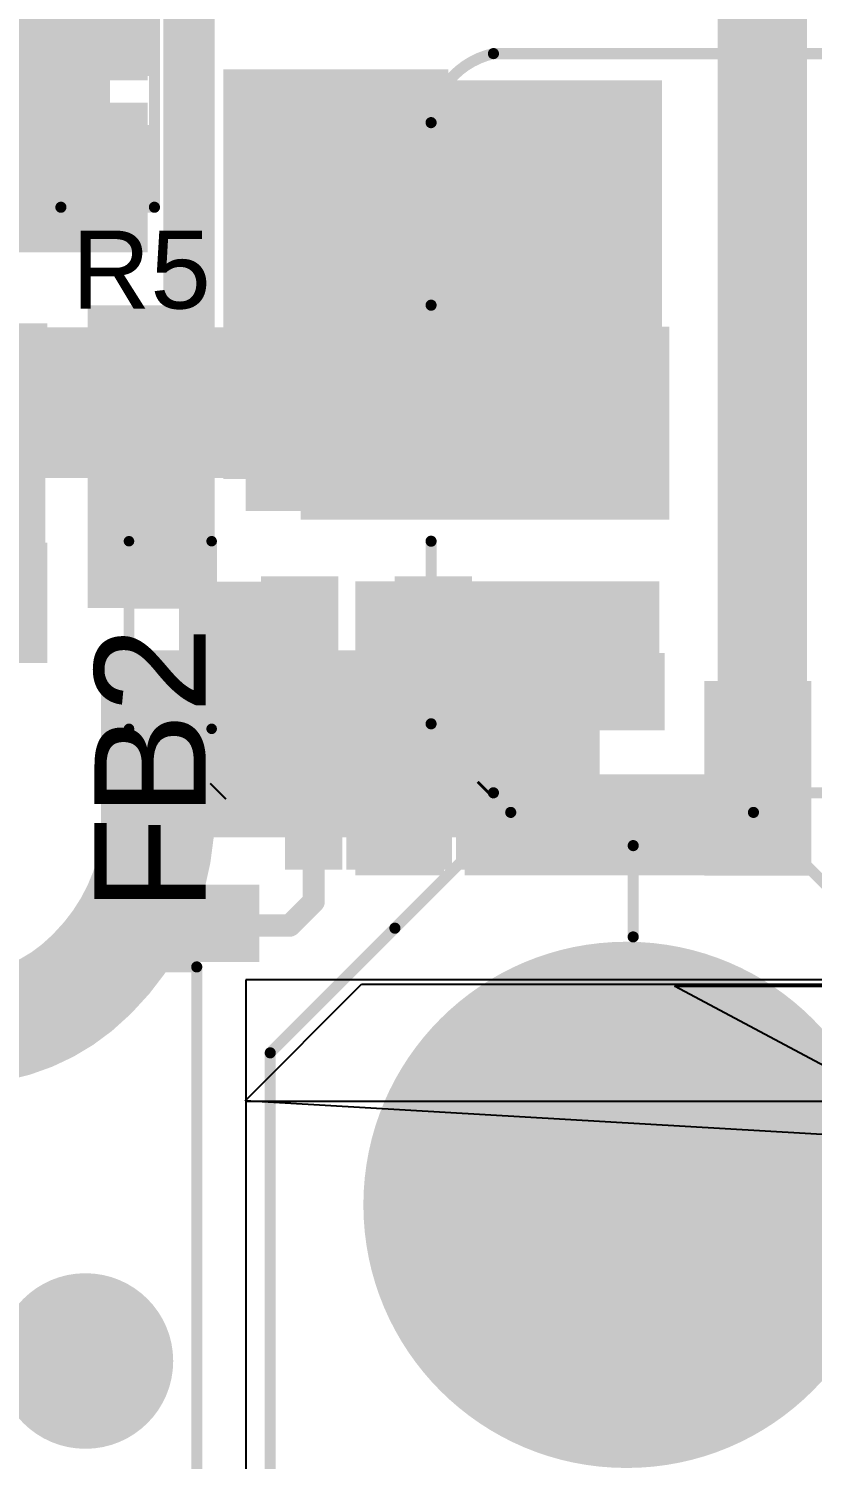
# Model space of a CAD drawing. Header units: millimetres. Extents: x -35.7 to 35.7, y -3.2 to 68.2.
# Drawn here: x -10.55 to -1.61, y 42.48 to 58.81 of the extents above; entities that cross this region are included whole.
import ezdxf

# ---------------------------------------------------------------- set-up
doc = ezdxf.new("R2010")
doc.units = ezdxf.units.MM
for name, color, linetype in [('BottomLayer', 5, 'Continuous'), ('BottomPaste', 16, 'Continuous'), ('BottomSolder', 6, 'Continuous'), ('Mechanical2', 216, 'Continuous'), ('MultiLayer', 9, 'Continuous'), ('PadHoleLayer', 156, 'Continuous'), ('TopLayer', 1, 'Continuous'), ('TopOverlay', 2, 'Continuous'), ('TopPaste', 8, 'Continuous'), ('TopSolder', 216, 'Continuous'), ('ViaHoleLayer', 16, 'Continuous')]:
    doc.layers.add(name, color=color, linetype=linetype)
doc.styles.add('Arial', font='', dxfattribs={"height": 0.2})
doc.styles.get('Arial').set_extended_font_data('Arial')

# ---------------------------------------------------------------- blocks, each defined once
blk = doc.blocks.new('EEEFT1H221AP_31')
at = {"layer": 'TopLayer'}
blk.add_hatch(color=1, dxfattribs=at).paths.add_polyline_path([(1.55000071, 1.00000054), (5.55000033, 1.00000054), (5.55000033, -1.00000054), (1.55000071, -1.00000054)])
at = {"layer": 'TopPaste'}
blk.add_hatch(color=8, dxfattribs=at).paths.add_polyline_path([(1.55000071, 1.00000054), (5.55000033, 1.00000054), (5.55000033, -1.00000054), (1.55000071, -1.00000054)])
at = {"layer": 'TopSolder'}
blk.add_hatch(color=216, dxfattribs=at).paths.add_polyline_path([(1.44840071, 1.10160054), (5.65160033, 1.10160054), (5.65160033, -1.10160054), (1.44840071, -1.10160054)])
at = {"layer": 'TopOverlay', "const_width": 0.127}
for points in [[(3.4544, 4.2164), (-2.413, 4.2164)], [(4.1656, 3.429), (4.1656, 1.3462)], [(4.1656, -1.3462), (4.1656, -3.429)], [(3.4544, -4.2164), (-2.413, -4.2164)]]:
    blk.add_lwpolyline(points, dxfattribs=at)
at = {"layer": 'TopOverlay', "const_width": 0.0635}
for points in [[(3.42265, 4.2164, 1), (3.48615, 4.2164, 1)], [(3.42265, 4.2164, 1), (3.48615, 4.2164, 1)], [(4.13385, 3.429, 1), (4.19735, 3.429, 1)], [(4.13385, 3.429, 1), (4.19735, 3.429, 1)], [(4.13385, 1.3462, 1), (4.19735, 1.3462, 1)], [(4.13385, -1.3462, 1), (4.19735, -1.3462, 1)], [(4.13385, -3.429, 1), (4.19735, -3.429, 1)], [(4.13385, -3.429, 1), (4.19735, -3.429, 1)], [(3.42265, -4.2164, 1), (3.48615, -4.2164, 1)], [(3.42265, -4.2164, 1), (3.48615, -4.2164, 1)]]:
    blk.add_lwpolyline(points, format="xyb", close=True, dxfattribs=at)
at = {"layer": 'TopOverlay', "const_width": 0.127}
for points in [[(3.4544, 4.2164, -0.3199298465757506), (4.1656, 3.429)], [(4.1656, -3.429, -0.3199298465757506), (3.4544, -4.2164)]]:
    blk.add_lwpolyline(points, format="xyb", dxfattribs=at)
blk = doc.blocks.new('0855115001_59')
at = {"layer": 'BottomLayer'}
h = blk.add_hatch(color=5, dxfattribs=at)
edge = h.paths.add_edge_path()
edge.add_arc((-3.175, 4.444999999999999), 0.8999982, 0, 360)
at = {"layer": 'BottomSolder'}
h = blk.add_hatch(color=6, dxfattribs=at)
edge = h.paths.add_edge_path()
edge.add_arc((-3.175, 4.444999999999999), 1.0015982, 0, 360)
at = {"layer": 'MultiLayer'}
h = blk.add_hatch(color=9, dxfattribs=at)
edge = h.paths.add_edge_path()
edge.add_arc((-3.175, 4.444999999999999), 0.8999982, 0, 360)
at = {"layer": 'PadHoleLayer'}
h = blk.add_hatch(color=156, dxfattribs=at)
edge = h.paths.add_edge_path()
edge.add_arc((-3.175, 4.444999999999999), 0.499999, 0, 360)
at = {"layer": 'TopLayer'}
h = blk.add_hatch(color=1, dxfattribs=at)
edge = h.paths.add_edge_path()
edge.add_arc((-3.175, 4.444999999999999), 0.8999982, 0, 360)
at = {"layer": 'TopSolder'}
h = blk.add_hatch(color=216, dxfattribs=at)
edge = h.paths.add_edge_path()
edge.add_arc((-3.175, 4.444999999999999), 1.0015982, 0, 360)
at = {"layer": 'TopOverlay', "const_width": 0.127}
for points in [[(7.6454, 5.715), (-7.670799999999999, 5.715)], [(-7.670799999999999, -9.448799999999999), (-7.670799999999999, 5.715)]]:
    blk.add_lwpolyline(points, dxfattribs=at)
at = {"layer": 'TopOverlay', "const_width": 0.0635}
blk.add_lwpolyline([(-7.70255, 5.715, 1), (-7.63905, 5.715, 1)], format="xyb", close=True, dxfattribs=at)
blk.add_lwpolyline([(-7.70255, 5.715, 1), (-7.63905, 5.715, 1)], format="xyb", close=True, dxfattribs=at)
blk = doc.blocks.new('CAP_0603_B_114')
at = {"layer": 'BottomLayer'}
for points in [[(-1.143, -0.4445), (-1.143, 0.4445), (-0.3809999999999999, 0.4445), (-0.3809999999999999, -0.4445)], [(0.3809999999999999, -0.4445), (0.3809999999999999, 0.4445), (1.143, 0.4445), (1.143, -0.4445)]]:
    blk.add_hatch(color=5, dxfattribs=at).paths.add_polyline_path(points)
at = {"layer": 'BottomPaste'}
for points in [[(-1.143, -0.4445), (-1.143, 0.4445), (-0.3809999999999999, 0.4445), (-0.3809999999999999, -0.4445)], [(0.3809999999999999, -0.4445), (0.3809999999999999, 0.4445), (1.143, 0.4445), (1.143, -0.4445)]]:
    blk.add_hatch(color=16, dxfattribs=at).paths.add_polyline_path(points)
at = {"layer": 'BottomSolder'}
for points in [[(-1.20299988, -0.50449988), (-1.20299988, 0.50449988), (-0.3210001199999999, 0.50449988), (-0.3210001199999999, -0.50449988)], [(0.3210001199999999, -0.50449988), (0.3210001199999999, 0.50449988), (1.20299988, 0.50449988), (1.20299988, -0.50449988)]]:
    blk.add_hatch(color=6, dxfattribs=at).paths.add_polyline_path(points)
blk = doc.blocks.new('CAP_0603_B_115')
at = {"layer": 'BottomLayer'}
for points in [[(-1.143, -0.4445), (-1.143, 0.4445), (-0.3809999999999999, 0.4445), (-0.3809999999999999, -0.4445)], [(0.3809999999999999, -0.4445), (0.3809999999999999, 0.4445), (1.143, 0.4445), (1.143, -0.4445)]]:
    blk.add_hatch(color=5, dxfattribs=at).paths.add_polyline_path(points)
at = {"layer": 'BottomPaste'}
for points in [[(-1.143, -0.4445), (-1.143, 0.4445), (-0.3809999999999999, 0.4445), (-0.3809999999999999, -0.4445)], [(0.3809999999999999, -0.4445), (0.3809999999999999, 0.4445), (1.143, 0.4445), (1.143, -0.4445)]]:
    blk.add_hatch(color=16, dxfattribs=at).paths.add_polyline_path(points)
at = {"layer": 'BottomSolder'}
for points in [[(-1.20299988, -0.50449988), (-1.20299988, 0.50449988), (-0.3210001199999999, 0.50449988), (-0.3210001199999999, -0.50449988)], [(0.3210001199999999, -0.50449988), (0.3210001199999999, 0.50449988), (1.20299988, 0.50449988), (1.20299988, -0.50449988)]]:
    blk.add_hatch(color=6, dxfattribs=at).paths.add_polyline_path(points)
blk = doc.blocks.new('CAP_0603_B_116')
at = {"layer": 'BottomLayer'}
for points in [[(-1.143, -0.4445), (-1.143, 0.4445), (-0.3810000000000001, 0.4445), (-0.3809999999999999, -0.4445)], [(0.3810000000000001, -0.4445), (0.3809999999999999, 0.4445), (1.143, 0.4445), (1.143, -0.4445)]]:
    blk.add_hatch(color=5, dxfattribs=at).paths.add_polyline_path(points)
at = {"layer": 'BottomPaste'}
for points in [[(-1.143, -0.4445), (-1.143, 0.4445), (-0.3810000000000001, 0.4445), (-0.3809999999999999, -0.4445)], [(0.3810000000000001, -0.4445), (0.3809999999999999, 0.4445), (1.143, 0.4445), (1.143, -0.4445)]]:
    blk.add_hatch(color=16, dxfattribs=at).paths.add_polyline_path(points)
at = {"layer": 'BottomSolder'}
for points in [[(-1.20299988, -0.50449988), (-1.20299988, 0.5044998799999999), (-0.3210001200000001, 0.50449988), (-0.3210001199999999, -0.5044998799999999)], [(0.3210001200000001, -0.50449988), (0.3210001199999999, 0.5044998799999999), (1.20299988, 0.50449988), (1.20299988, -0.5044998799999999)]]:
    blk.add_hatch(color=6, dxfattribs=at).paths.add_polyline_path(points)
blk = doc.blocks.new('SMA_B_127')
at = {"layer": 'BottomLayer'}
for points in [[(-3.24999858, 0.84999957), (-0.7499985, 0.84999957), (-0.7499985, -0.84999957), (-3.24999858, -0.84999957)], [(0.75000104, 0.84999957), (3.25000112, 0.84999957), (3.25000112, -0.84999957), (0.75000104, -0.84999957)]]:
    blk.add_hatch(color=5, dxfattribs=at).paths.add_polyline_path(points)
at = {"layer": 'BottomPaste'}
for points in [[(-3.24999858, 0.84999957), (-0.7499985, 0.84999957), (-0.7499985, -0.84999957), (-3.24999858, -0.84999957)], [(0.75000104, 0.84999957), (3.25000112, 0.84999957), (3.25000112, -0.84999957), (0.75000104, -0.84999957)]]:
    blk.add_hatch(color=16, dxfattribs=at).paths.add_polyline_path(points)
at = {"layer": 'BottomSolder'}
for points in [[(-3.35159858, 0.95159957), (-0.6483985, 0.95159957), (-0.6483985, -0.95159957), (-3.35159858, -0.95159957)], [(0.64840104, 0.95159957), (3.35160112, 0.95159957), (3.35160112, -0.95159957), (0.64840104, -0.95159957)]]:
    blk.add_hatch(color=6, dxfattribs=at).paths.add_polyline_path(points)
blk = doc.blocks.new('MPZ1608S121ATDH5_130')
at = {"layer": 'TopLayer'}
for points in [[(-0.999998, 0.4000004699999999), (-0.3999992, 0.4000004699999999), (-0.3999992, -0.4000004699999999), (-0.999998, -0.4000004699999999)], [(0.40000174, 0.4000004699999999), (1.00000054, 0.4000004699999999), (1.00000054, -0.4000004699999999), (0.40000174, -0.4000004699999999)]]:
    blk.add_hatch(color=1, dxfattribs=at).paths.add_polyline_path(points)
at = {"layer": 'TopPaste'}
for points in [[(-0.999998, 0.4000004699999999), (-0.3999992, 0.4000004699999999), (-0.3999992, -0.4000004699999999), (-0.999998, -0.4000004699999999)], [(0.40000174, 0.4000004699999999), (1.00000054, 0.4000004699999999), (1.00000054, -0.4000004699999999), (0.40000174, -0.4000004699999999)]]:
    blk.add_hatch(color=8, dxfattribs=at).paths.add_polyline_path(points)
at = {"layer": 'TopSolder'}
for points in [[(-1.101598, 0.50160047), (-0.2983992, 0.50160047), (-0.2983992, -0.50160047), (-1.101598, -0.50160047)], [(0.29840174, 0.50160047), (1.10160054, 0.50160047), (1.10160054, -0.50160047), (0.29840174, -0.50160047)]]:
    blk.add_hatch(color=216, dxfattribs=at).paths.add_polyline_path(points)
at = {"layer": 'TopOverlay', "const_width": 0.11999976}
for points in [[(-1.0668, -0.46825408), (-1.0668, 0.47475648)], [(1.07338368, 0.47475648), (-1.0668, 0.47475648)], [(1.07338368, -0.46825408), (1.07338368, 0.47475648)], [(1.07338368, -0.46825408), (-1.0668, -0.46825408)]]:
    blk.add_lwpolyline(points, dxfattribs=at)
at = {"layer": 'TopOverlay', "const_width": 0.05999988}
for points in [[(-1.09679994, 0.47475648, 1), (-1.03680006, 0.47475648, 1)], [(-1.09679994, 0.47475648, 1), (-1.03680006, 0.47475648, 1)], [(1.04338374, 0.47475648, 1), (1.10338362, 0.47475648, 1)], [(1.04338374, 0.47475648, 1), (1.10338362, 0.47475648, 1)], [(-1.09679994, -0.46825408, 1), (-1.03680006, -0.46825408, 1)], [(-1.09679994, -0.46825408, 1), (-1.03680006, -0.46825408, 1)], [(1.04338374, -0.46825408, 1), (1.10338362, -0.46825408, 1)], [(1.04338374, -0.46825408, 1), (1.10338362, -0.46825408, 1)]]:
    blk.add_lwpolyline(points, format="xyb", close=True, dxfattribs=at)
blk = doc.blocks.new('PRT_10474_136')
at = {"layer": 'BottomLayer'}
h = blk.add_hatch(color=5, dxfattribs=at)
edge = h.paths.add_edge_path()
edge.add_arc((-3.60000042, 0), 2.89999928, 0, 360)
h = blk.add_hatch(color=5, dxfattribs=at)
edge = h.paths.add_edge_path()
edge.add_arc((3.60000042, 0), 2.89999928, 0, 360)
at = {"layer": 'BottomSolder'}
h = blk.add_hatch(color=6, dxfattribs=at)
edge = h.paths.add_edge_path()
edge.add_arc((-3.60000042, 0), 3.00159928, 0, 360)
h = blk.add_hatch(color=6, dxfattribs=at)
edge = h.paths.add_edge_path()
edge.add_arc((3.60000042, 0), 3.00159928, 0, 360)
at = {"layer": 'MultiLayer'}
h = blk.add_hatch(color=9, dxfattribs=at)
edge = h.paths.add_edge_path()
edge.add_arc((-3.60000042, 0), 2.89999928, 0, 360)
h = blk.add_hatch(color=9, dxfattribs=at)
edge = h.paths.add_edge_path()
edge.add_arc((3.60000042, 0), 2.89999928, 0, 360)
at = {"layer": 'PadHoleLayer'}
h = blk.add_hatch(color=156, dxfattribs=at)
edge = h.paths.add_edge_path()
edge.add_arc((-3.60000042, 0), 2.30000048, 0, 360)
h = blk.add_hatch(color=156, dxfattribs=at)
edge = h.paths.add_edge_path()
edge.add_arc((3.60000042, 0), 2.30000048, 0, 360)
at = {"layer": 'TopLayer'}
h = blk.add_hatch(color=1, dxfattribs=at)
edge = h.paths.add_edge_path()
edge.add_arc((-3.60000042, 0), 2.89999928, 0, 360)
h = blk.add_hatch(color=1, dxfattribs=at)
edge = h.paths.add_edge_path()
edge.add_arc((3.60000042, 0), 2.89999928, 0, 360)
at = {"layer": 'TopSolder'}
h = blk.add_hatch(color=216, dxfattribs=at)
edge = h.paths.add_edge_path()
edge.add_arc((-3.60000042, 0), 3.00159928, 0, 360)
h = blk.add_hatch(color=216, dxfattribs=at)
edge = h.paths.add_edge_path()
edge.add_arc((3.60000042, 0), 3.00159928, 0, 360)
at = {"layer": 'TopOverlay', "const_width": 0.127}
for points in [[(-6.7564, 2.7686), (-5.334, 4.191)], [(7.899399999999999, 4.191), (-5.334, 4.191)], [(7.899399999999999, -4.064), (7.899399999999999, 4.191)], [(-8.0772, 1.4478), (-6.7564, 2.7686)], [(-8.0772, -1.3208), (-8.0772, 1.4478)], [(7.188199999999999, -0.44588176), (7.188199999999999, 0.59551824)], [(-6.65679136, 0.0762), (-7.69819136, 0.0762)], [(7.69819136, 0.0762), (6.65679136, 0.0762)], [(-6.7564, -2.6416), (-8.0772, -1.3208)], [(-5.334, -4.064), (-6.7564, -2.6416)], [(7.899399999999999, -4.064), (-5.334, -4.064)]]:
    blk.add_lwpolyline(points, dxfattribs=at)
at = {"layer": 'TopOverlay', "const_width": 0.0635}
for points in [[(-5.365749999999999, 4.191, 1), (-5.30225, 4.191, 1)], [(-5.365749999999999, 4.191, 1), (-5.30225, 4.191, 1)], [(7.86765, 4.191, 1), (7.931150000000001, 4.191, 1)], [(7.86765, 4.191, 1), (7.931150000000001, 4.191, 1)], [(-6.788149999999999, 2.7686, 1), (-6.72465, 2.7686, 1)], [(-6.788149999999999, 2.7686, 1), (-6.72465, 2.7686, 1)], [(-8.108949999999998, 1.4478, 1), (-8.045449999999999, 1.4478, 1)], [(-8.108949999999998, 1.4478, 1), (-8.045449999999999, 1.4478, 1)], [(7.15645, 0.59551824, 1), (7.21995, 0.59551824, 1)], [(-7.72994136, 0.0762, 1), (-7.666441359999999, 0.0762, 1)], [(-6.68854136, 0.0762, 1), (-6.62504136, 0.0762, 1)], [(6.62504136, 0.0762, 1), (6.68854136, 0.0762, 1)], [(7.666441359999999, 0.0762, 1), (7.72994136, 0.0762, 1)], [(7.15645, -0.44588176, 1), (7.21995, -0.44588176, 1)], [(-8.108949999999998, -1.3208, 1), (-8.045449999999999, -1.3208, 1)], [(-8.108949999999998, -1.3208, 1), (-8.045449999999999, -1.3208, 1)], [(-6.788149999999999, -2.6416, 1), (-6.72465, -2.6416, 1)], [(-6.788149999999999, -2.6416, 1), (-6.72465, -2.6416, 1)], [(-5.365749999999999, -4.064, 1), (-5.30225, -4.064, 1)], [(-5.365749999999999, -4.064, 1), (-5.30225, -4.064, 1)], [(7.86765, -4.064, 1), (7.931150000000001, -4.064, 1)], [(7.86765, -4.064, 1), (7.931150000000001, -4.064, 1)]]:
    blk.add_lwpolyline(points, format="xyb", close=True, dxfattribs=at)
blk = doc.blocks.new('RES0603_145')
at = {"layer": 'TopLayer'}
for points in [[(-0.3809999999999999, 0.4445), (-0.3809999999999999, -0.4445), (-1.143, -0.4445), (-1.143, 0.4445)], [(1.143, 0.4445), (1.143, -0.4445), (0.3809999999999999, -0.4445), (0.3809999999999999, 0.4445)]]:
    blk.add_hatch(color=1, dxfattribs=at).paths.add_polyline_path(points)
at = {"layer": 'TopPaste'}
for points in [[(-0.3809999999999999, 0.4445), (-0.3809999999999999, -0.4445), (-1.143, -0.4445), (-1.143, 0.4445)], [(1.143, 0.4445), (1.143, -0.4445), (0.3809999999999999, -0.4445), (0.3809999999999999, 0.4445)]]:
    blk.add_hatch(color=8, dxfattribs=at).paths.add_polyline_path(points)
at = {"layer": 'TopSolder'}
for points in [[(-0.2794, 0.5460999999999999), (-0.2794, -0.5460999999999999), (-1.2446, -0.5460999999999999), (-1.2446, 0.5460999999999999)], [(1.2446, 0.5460999999999999), (1.2446, -0.5460999999999999), (0.2794, -0.5460999999999999), (0.2794, 0.5460999999999999)]]:
    blk.add_hatch(color=216, dxfattribs=at).paths.add_polyline_path(points)
at = {"layer": 'TopOverlay', "const_width": 0.127}
for points in [[(1.2192, 0.5334), (-1.2192, 0.5334)], [(-1.2192, -0.5334), (-1.2192, 0.5334)], [(1.2192, -0.5334), (1.2192, 0.5334)], [(1.2192, -0.5334), (-1.2192, -0.5334)]]:
    blk.add_lwpolyline(points, dxfattribs=at)
at = {"layer": 'TopOverlay', "const_width": 0.0635}
for points in [[(-1.25095, 0.5334, 1), (-1.18745, 0.5334, 1)], [(-1.25095, 0.5334, 1), (-1.18745, 0.5334, 1)], [(1.18745, 0.5334, 1), (1.25095, 0.5334, 1)], [(1.18745, 0.5334, 1), (1.25095, 0.5334, 1)], [(-1.25095, -0.5334, 1), (-1.18745, -0.5334, 1)], [(-1.25095, -0.5334, 1), (-1.18745, -0.5334, 1)], [(1.18745, -0.5334, 1), (1.25095, -0.5334, 1)], [(1.18745, -0.5334, 1), (1.25095, -0.5334, 1)]]:
    blk.add_lwpolyline(points, format="xyb", close=True, dxfattribs=at)
blk = doc.blocks.new('750314597_161')
at = {"layer": 'TopLayer'}
for points in [[(-6.479998469999999, 3.08500018), (-5.17999853, 3.08500018), (-5.17999853, 1.91499998), (-6.479998469999999, 1.91499998)], [(-6.479998469999999, 0.5850000999999999), (-5.17999853, 0.5850000999999999), (-5.17999853, -0.5850000999999999), (-6.479998469999999, -0.5850000999999999)], [(-6.479998469999999, -1.91499998), (-5.17999853, -1.91499998), (-5.17999853, -3.08500018), (-6.479998469999999, -3.08500018)]]:
    blk.add_hatch(color=1, dxfattribs=at).paths.add_polyline_path(points)
at = {"layer": 'TopPaste'}
for points in [[(-6.479998469999999, 3.08500018), (-5.17999853, 3.08500018), (-5.17999853, 1.91499998), (-6.479998469999999, 1.91499998)], [(-6.479998469999999, 0.5850000999999999), (-5.17999853, 0.5850000999999999), (-5.17999853, -0.5850000999999999), (-6.479998469999999, -0.5850000999999999)], [(-6.479998469999999, -1.91499998), (-5.17999853, -1.91499998), (-5.17999853, -3.08500018), (-6.479998469999999, -3.08500018)]]:
    blk.add_hatch(color=8, dxfattribs=at).paths.add_polyline_path(points)
at = {"layer": 'TopSolder'}
for points in [[(-6.581598469999999, 3.18660018), (-5.078398529999999, 3.18660018), (-5.078398529999999, 1.81339998), (-6.581598469999999, 1.81339998)], [(-6.581598469999999, 0.6866000999999999), (-5.078398529999999, 0.6866000999999999), (-5.078398529999999, -0.6866000999999999), (-6.581598469999999, -0.6866000999999999)], [(-6.581598469999999, -1.81339998), (-5.078398529999999, -1.81339998), (-5.078398529999999, -3.18660018), (-6.581598469999999, -3.18660018)]]:
    blk.add_hatch(color=216, dxfattribs=at).paths.add_polyline_path(points)
blk = doc.blocks.new('TPS60150DRVR_B_163')
at = {"layer": 'BottomLayer'}
for points in [[(-1.19999887, 0.7999984), (-0.74999977, 0.7999984), (-0.74999977, 0.499999), (-1.19999887, 0.499999)], [(-0.5000002699999999, 0.7999996699999999), (0.5000002699999999, 0.7999996699999999), (0.5000002699999999, -0.7999996699999999), (-0.5000002699999999, -0.7999996699999999)], [(0.75000231, 0.7999984), (1.20000141, 0.7999984), (1.20000141, 0.499999), (0.75000231, 0.499999)], [(-1.19999887, 0.1499997), (-0.74999977, 0.1499997), (-0.74999977, -0.1499997), (-1.19999887, -0.1499997)], [(0.75000231, 0.14999716), (1.20000141, 0.14999716), (1.20000141, -0.15000224), (0.75000231, -0.15000224)], [(-1.19999887, -0.50000154), (-0.74999977, -0.50000154), (-0.74999977, -0.8000009399999999), (-1.19999887, -0.8000009399999999)], [(0.75000231, -0.50000154), (1.20000141, -0.50000154), (1.20000141, -0.8000009399999999), (0.75000231, -0.8000009399999999)]]:
    blk.add_hatch(color=5, dxfattribs=at).paths.add_polyline_path(points)
at = {"layer": 'BottomPaste'}
for points in [[(-1.19999887, 0.7999984), (-0.74999977, 0.7999984), (-0.74999977, 0.499999), (-1.19999887, 0.499999)], [(-0.5000002699999999, 0.7999996699999999), (0.5000002699999999, 0.7999996699999999), (0.5000002699999999, -0.7999996699999999), (-0.5000002699999999, -0.7999996699999999)], [(0.75000231, 0.7999984), (1.20000141, 0.7999984), (1.20000141, 0.499999), (0.75000231, 0.499999)], [(-1.19999887, 0.1499997), (-0.74999977, 0.1499997), (-0.74999977, -0.1499997), (-1.19999887, -0.1499997)], [(0.75000231, 0.14999716), (1.20000141, 0.14999716), (1.20000141, -0.15000224), (0.75000231, -0.15000224)], [(-1.19999887, -0.50000154), (-0.74999977, -0.50000154), (-0.74999977, -0.8000009399999999), (-1.19999887, -0.8000009399999999)], [(0.75000231, -0.50000154), (1.20000141, -0.50000154), (1.20000141, -0.8000009399999999), (0.75000231, -0.8000009399999999)]]:
    blk.add_hatch(color=16, dxfattribs=at).paths.add_polyline_path(points)
at = {"layer": 'BottomSolder'}
for points in [[(-1.30159887, 0.9015983999999999), (-0.6483997699999999, 0.9015983999999999), (-0.6483997699999999, 0.398399), (-1.30159887, 0.398399)], [(-0.6016002699999999, 0.90159967), (0.6016002699999999, 0.90159967), (0.6016002699999999, -0.90159967), (-0.6016002699999999, -0.90159967)], [(0.6484023099999999, 0.9015983999999999), (1.30160141, 0.9015983999999999), (1.30160141, 0.398399), (0.6484023099999999, 0.398399)], [(-1.30159887, 0.2515997), (-0.6483997699999999, 0.2515997), (-0.6483997699999999, -0.2515997), (-1.30159887, -0.2515997)], [(0.6484023099999999, 0.25159716), (1.30160141, 0.25159716), (1.30160141, -0.25160224), (0.6484023099999999, -0.25160224)], [(-1.30159887, -0.39840154), (-0.6483997699999999, -0.39840154), (-0.6483997699999999, -0.90160094), (-1.30159887, -0.90160094)], [(0.6484023099999999, -0.39840154), (1.30160141, -0.39840154), (1.30160141, -0.90160094), (0.6484023099999999, -0.90160094)]]:
    blk.add_hatch(color=6, dxfattribs=at).paths.add_polyline_path(points)

msp = doc.modelspace()

# ---------------------------------------------------------------- hatches: boundary and pattern name
at = {"layer": 'BottomLayer'}
for points in [[(-13.4366, 56.3372), (-9.6266, 56.3372), (-9.6266, 58.80099999999999), (-13.4366, 58.80099999999999)], [(-8.331199999999999, 53.67020253999999), (-5.7658, 53.67020253999999), (-5.7658, 58.34379745999999), (-8.331199999999999, 58.34379745999999)], [(-19.98979746, 55.3974), (-19.98979746, 53.67963863999999), (-7.340602539999999, 53.67963863999999), (-7.340602539999999, 55.3974)], [(-8.839199999999998, 50.85079999999999), (-7.0358, 50.85079999999999), (-7.0358, 52.49853356), (-8.839199999999998, 52.49853356)], [(-7.81595592, 50.61323633999999), (-7.0358, 50.61323633999999), (-7.0358, 52.4985361), (-7.81595592, 52.4985361)], [(-6.825355919999999, 49.14803733999999), (-5.81659492, 49.14803733999999), (-5.81659492, 52.50083734), (-6.825355919999999, 52.50083734)], [(-5.8674, 50.90159999999999), (-3.35825592, 50.90159999999999), (-3.35825592, 52.5018), (-5.8674, 52.5018)], [(-5.15619746, 50.60536234), (-5.15619746, 51.63819746), (-5.95690706, 51.63819746), (-5.95690706, 50.60536234)], [(-1.62559492, 49.14301322), (-1.62559492, 51.36551321999999), (-2.84539436, 51.36551321999999), (-2.84539436, 49.14301322)], [(-4.2164, 49.149), (-1.6256, 49.149), (-1.6256, 50.30143355999999), (-4.2164, 50.30143355999999)], [(-5.58075592, 49.149), (-3.35825592, 49.149), (-3.35825592, 49.7586), (-5.58075592, 49.7586)]]:
    msp.add_hatch(color=5, dxfattribs=at).paths.add_polyline_path(points)
h = msp.add_hatch(color=5, dxfattribs=at)
edge = h.paths.add_edge_path()
edge.add_arc((-7.696199999999999, 57.70155591999999), 0.2999994, 0, 360)
h = msp.add_hatch(color=5, dxfattribs=at)
edge = h.paths.add_edge_path()
edge.add_arc((-7.06320152, 57.70155591999999), 0.2999994, 0, 360)
h = msp.add_hatch(color=5, dxfattribs=at)
edge = h.paths.add_edge_path()
edge.add_arc((-6.430203039999999, 57.70155591999999), 0.2999994, 0, 360)
h = msp.add_hatch(color=5, dxfattribs=at)
edge = h.paths.add_edge_path()
edge.add_arc((-7.696199999999999, 57.01575592), 0.2999994, 0, 360)
h = msp.add_hatch(color=5, dxfattribs=at)
edge = h.paths.add_edge_path()
edge.add_arc((-7.06320152, 57.01775744), 0.2999994, 0, 360)
h = msp.add_hatch(color=5, dxfattribs=at)
edge = h.paths.add_edge_path()
edge.add_arc((-6.430203039999999, 57.01775744), 0.2999994, 0, 360)
h = msp.add_hatch(color=5, dxfattribs=at)
edge = h.paths.add_edge_path()
edge.add_arc((-7.696199999999999, 56.32995592), 0.2999994, 0, 360)
h = msp.add_hatch(color=5, dxfattribs=at)
edge = h.paths.add_edge_path()
edge.add_arc((-7.06320152, 56.33395896), 0.2999994, 0, 360)
h = msp.add_hatch(color=5, dxfattribs=at)
edge = h.paths.add_edge_path()
edge.add_arc((-6.430203039999999, 56.33395896), 0.2999994, 0, 360)
h = msp.add_hatch(color=5, dxfattribs=at)
edge = h.paths.add_edge_path()
edge.add_arc((-7.696199999999999, 55.64415592), 0.2999994, 0, 360)
h = msp.add_hatch(color=5, dxfattribs=at)
edge = h.paths.add_edge_path()
edge.add_arc((-7.06320152, 55.65016048), 0.2999994, 0, 360)
h = msp.add_hatch(color=5, dxfattribs=at)
edge = h.paths.add_edge_path()
edge.add_arc((-6.430203039999999, 55.65016048), 0.2999994, 0, 360)
h = msp.add_hatch(color=5, dxfattribs=at)
edge = h.paths.add_edge_path()
edge.add_arc((-7.696199999999999, 54.9656), 0.2999994, 0, 360)
h = msp.add_hatch(color=5, dxfattribs=at)
edge = h.paths.add_edge_path()
edge.add_arc((-7.06320152, 54.96235895999999), 0.2999994, 0, 360)
h = msp.add_hatch(color=5, dxfattribs=at)
edge = h.paths.add_edge_path()
edge.add_arc((-6.430203039999999, 54.96235895999999), 0.2999994, 0, 360)
h = msp.add_hatch(color=5, dxfattribs=at)
edge = h.paths.add_edge_path()
edge.add_arc((-7.696199999999999, 54.27255591999999), 0.2999994, 0, 360)
h = msp.add_hatch(color=5, dxfattribs=at)
edge = h.paths.add_edge_path()
edge.add_arc((-7.06320152, 54.27856048), 0.2999994, 0, 360)
h = msp.add_hatch(color=5, dxfattribs=at)
edge = h.paths.add_edge_path()
edge.add_arc((-6.430203039999999, 54.27856048), 0.2999994, 0, 360)
h = msp.add_hatch(color=5, dxfattribs=at)
edge = h.paths.add_edge_path()
edge.add_arc((-6.4516, 52.197), 0.2999994, 0, 360)
h = msp.add_hatch(color=5, dxfattribs=at)
edge = h.paths.add_edge_path()
edge.add_arc((-8.128, 51.2920361), 0.2999994, 0, 360)
h = msp.add_hatch(color=5, dxfattribs=at)
edge = h.paths.add_edge_path()
edge.add_arc((-7.434955919999999, 51.2920361), 0.2999994, 0, 360)
h = msp.add_hatch(color=5, dxfattribs=at)
edge = h.paths.add_edge_path()
edge.add_arc((-2.1844, 50.85079999999999), 0.2999994, 0, 360)
h = msp.add_hatch(color=5, dxfattribs=at)
edge = h.paths.add_edge_path()
edge.add_arc((-4.699276859999999, 50.40060786), 0.2999994, 0, 360)
at = {"layer": 'BottomSolder'}
h = msp.add_hatch(color=6, dxfattribs=at)
edge = h.paths.add_edge_path()
edge.add_arc((-7.696199999999999, 57.70155591999999), 0.1499997, 0, 360)
h = msp.add_hatch(color=6, dxfattribs=at)
edge = h.paths.add_edge_path()
edge.add_arc((-7.06320152, 57.70155591999999), 0.1499997, 0, 360)
h = msp.add_hatch(color=6, dxfattribs=at)
edge = h.paths.add_edge_path()
edge.add_arc((-6.430203039999999, 57.70155591999999), 0.1499997, 0, 360)
h = msp.add_hatch(color=6, dxfattribs=at)
edge = h.paths.add_edge_path()
edge.add_arc((-7.696199999999999, 57.01575592), 0.1499997, 0, 360)
h = msp.add_hatch(color=6, dxfattribs=at)
edge = h.paths.add_edge_path()
edge.add_arc((-7.06320152, 57.01775744), 0.1499997, 0, 360)
h = msp.add_hatch(color=6, dxfattribs=at)
edge = h.paths.add_edge_path()
edge.add_arc((-6.430203039999999, 57.01775744), 0.1499997, 0, 360)
h = msp.add_hatch(color=6, dxfattribs=at)
edge = h.paths.add_edge_path()
edge.add_arc((-7.696199999999999, 56.32995592), 0.1499997, 0, 360)
h = msp.add_hatch(color=6, dxfattribs=at)
edge = h.paths.add_edge_path()
edge.add_arc((-7.06320152, 56.33395896), 0.1499997, 0, 360)
h = msp.add_hatch(color=6, dxfattribs=at)
edge = h.paths.add_edge_path()
edge.add_arc((-6.430203039999999, 56.33395896), 0.1499997, 0, 360)
h = msp.add_hatch(color=6, dxfattribs=at)
edge = h.paths.add_edge_path()
edge.add_arc((-7.696199999999999, 55.64415592), 0.1499997, 0, 360)
h = msp.add_hatch(color=6, dxfattribs=at)
edge = h.paths.add_edge_path()
edge.add_arc((-7.06320152, 55.65016048), 0.1499997, 0, 360)
h = msp.add_hatch(color=6, dxfattribs=at)
edge = h.paths.add_edge_path()
edge.add_arc((-6.430203039999999, 55.65016048), 0.1499997, 0, 360)
h = msp.add_hatch(color=6, dxfattribs=at)
edge = h.paths.add_edge_path()
edge.add_arc((-7.696199999999999, 54.9656), 0.1499997, 0, 360)
h = msp.add_hatch(color=6, dxfattribs=at)
edge = h.paths.add_edge_path()
edge.add_arc((-7.06320152, 54.96235895999999), 0.1499997, 0, 360)
h = msp.add_hatch(color=6, dxfattribs=at)
edge = h.paths.add_edge_path()
edge.add_arc((-6.430203039999999, 54.96235895999999), 0.1499997, 0, 360)
h = msp.add_hatch(color=6, dxfattribs=at)
edge = h.paths.add_edge_path()
edge.add_arc((-7.696199999999999, 54.27255591999999), 0.1499997, 0, 360)
h = msp.add_hatch(color=6, dxfattribs=at)
edge = h.paths.add_edge_path()
edge.add_arc((-7.06320152, 54.27856048), 0.1499997, 0, 360)
h = msp.add_hatch(color=6, dxfattribs=at)
edge = h.paths.add_edge_path()
edge.add_arc((-6.430203039999999, 54.27856048), 0.1499997, 0, 360)
h = msp.add_hatch(color=6, dxfattribs=at)
edge = h.paths.add_edge_path()
edge.add_arc((-6.4516, 52.197), 0.1499997, 0, 360)
h = msp.add_hatch(color=6, dxfattribs=at)
edge = h.paths.add_edge_path()
edge.add_arc((-8.128, 51.2920361), 0.1499997, 0, 360)
h = msp.add_hatch(color=6, dxfattribs=at)
edge = h.paths.add_edge_path()
edge.add_arc((-7.434955919999999, 51.2920361), 0.1499997, 0, 360)
h = msp.add_hatch(color=6, dxfattribs=at)
edge = h.paths.add_edge_path()
edge.add_arc((-2.1844, 50.85079999999999), 0.1499997, 0, 360)
h = msp.add_hatch(color=6, dxfattribs=at)
edge = h.paths.add_edge_path()
edge.add_arc((-4.699276859999999, 50.40060786), 0.1499997, 0, 360)
at = {"layer": 'TopLayer'}
for points in [[(-9.017, 53.97499999999999), (-8.4328, 53.97499999999999), (-8.4328, 59.7662), (-9.017, 59.7662)], [(-11.76020254, 59.1566), (-11.76020254, 58.21680507999999), (-9.194807619999999, 58.21680507999999), (-9.194807619999999, 59.1566)], [(-8.0772, 53.30519946), (-3.3274, 53.30519946), (-3.3274, 58.21679746), (-8.0772, 58.21679746)], [(-11.7602, 56.2563518), (-9.194799999999999, 56.2563518), (-9.194799999999999, 57.96279999999999), (-11.7602, 57.96279999999999)], [(-9.8806, 52.197), (-8.4328, 52.197), (-8.4328, 55.6514), (-9.8806, 55.6514)], [(-13.462, 52.4002), (-10.3632, 52.4002), (-10.3632, 53.7464), (-13.462, 53.7464)], [(-10.3646351, 51.6694674), (-10.3646351, 53.4924), (-11.5076351, 53.4924), (-11.5076351, 51.6694674)], [(-9.7282, 49.5808), (-4.0386, 49.5808), (-4.0386, 51.7144), (-9.7282, 51.7144)]]:
    msp.add_hatch(color=1, dxfattribs=at).paths.add_polyline_path(points)
h = msp.add_hatch(color=1, dxfattribs=at)
edge = h.paths.add_edge_path()
edge.add_arc((-7.696199999999999, 57.70155591999999), 0.2999994, 0, 360)
h = msp.add_hatch(color=1, dxfattribs=at)
edge = h.paths.add_edge_path()
edge.add_arc((-7.06320152, 57.70155591999999), 0.2999994, 0, 360)
h = msp.add_hatch(color=1, dxfattribs=at)
edge = h.paths.add_edge_path()
edge.add_arc((-6.430203039999999, 57.70155591999999), 0.2999994, 0, 360)
h = msp.add_hatch(color=1, dxfattribs=at)
edge = h.paths.add_edge_path()
edge.add_arc((-7.696199999999999, 57.01575592), 0.2999994, 0, 360)
h = msp.add_hatch(color=1, dxfattribs=at)
edge = h.paths.add_edge_path()
edge.add_arc((-7.06320152, 57.01775744), 0.2999994, 0, 360)
h = msp.add_hatch(color=1, dxfattribs=at)
edge = h.paths.add_edge_path()
edge.add_arc((-6.430203039999999, 57.01775744), 0.2999994, 0, 360)
h = msp.add_hatch(color=1, dxfattribs=at)
edge = h.paths.add_edge_path()
edge.add_arc((-7.696199999999999, 56.32995592), 0.2999994, 0, 360)
h = msp.add_hatch(color=1, dxfattribs=at)
edge = h.paths.add_edge_path()
edge.add_arc((-7.06320152, 56.33395896), 0.2999994, 0, 360)
h = msp.add_hatch(color=1, dxfattribs=at)
edge = h.paths.add_edge_path()
edge.add_arc((-6.430203039999999, 56.33395896), 0.2999994, 0, 360)
h = msp.add_hatch(color=1, dxfattribs=at)
edge = h.paths.add_edge_path()
edge.add_arc((-7.696199999999999, 55.64415592), 0.2999994, 0, 360)
h = msp.add_hatch(color=1, dxfattribs=at)
edge = h.paths.add_edge_path()
edge.add_arc((-7.06320152, 55.65016048), 0.2999994, 0, 360)
h = msp.add_hatch(color=1, dxfattribs=at)
edge = h.paths.add_edge_path()
edge.add_arc((-6.430203039999999, 55.65016048), 0.2999994, 0, 360)
h = msp.add_hatch(color=1, dxfattribs=at)
edge = h.paths.add_edge_path()
edge.add_arc((-7.696199999999999, 54.9656), 0.2999994, 0, 360)
h = msp.add_hatch(color=1, dxfattribs=at)
edge = h.paths.add_edge_path()
edge.add_arc((-7.06320152, 54.96235895999999), 0.2999994, 0, 360)
h = msp.add_hatch(color=1, dxfattribs=at)
edge = h.paths.add_edge_path()
edge.add_arc((-6.430203039999999, 54.96235895999999), 0.2999994, 0, 360)
h = msp.add_hatch(color=1, dxfattribs=at)
edge = h.paths.add_edge_path()
edge.add_arc((-7.696199999999999, 54.27255591999999), 0.2999994, 0, 360)
h = msp.add_hatch(color=1, dxfattribs=at)
edge = h.paths.add_edge_path()
edge.add_arc((-7.06320152, 54.27856048), 0.2999994, 0, 360)
h = msp.add_hatch(color=1, dxfattribs=at)
edge = h.paths.add_edge_path()
edge.add_arc((-6.430203039999999, 54.27856048), 0.2999994, 0, 360)
h = msp.add_hatch(color=1, dxfattribs=at)
edge = h.paths.add_edge_path()
edge.add_arc((-6.4516, 52.197), 0.2999994, 0, 360)
h = msp.add_hatch(color=1, dxfattribs=at)
edge = h.paths.add_edge_path()
edge.add_arc((-8.128, 51.2920361), 0.2999994, 0, 360)
h = msp.add_hatch(color=1, dxfattribs=at)
edge = h.paths.add_edge_path()
edge.add_arc((-7.434955919999999, 51.2920361), 0.2999994, 0, 360)
h = msp.add_hatch(color=1, dxfattribs=at)
edge = h.paths.add_edge_path()
edge.add_arc((-2.1844, 50.85079999999999), 0.2999994, 0, 360)
h = msp.add_hatch(color=1, dxfattribs=at)
edge = h.paths.add_edge_path()
edge.add_arc((-4.699276859999999, 50.40060786), 0.2999994, 0, 360)
at = {"layer": 'TopSolder'}
h = msp.add_hatch(color=216, dxfattribs=at)
edge = h.paths.add_edge_path()
edge.add_arc((-7.696199999999999, 57.70155591999999), 0.1499997, 0, 360)
h = msp.add_hatch(color=216, dxfattribs=at)
edge = h.paths.add_edge_path()
edge.add_arc((-7.06320152, 57.70155591999999), 0.1499997, 0, 360)
h = msp.add_hatch(color=216, dxfattribs=at)
edge = h.paths.add_edge_path()
edge.add_arc((-6.430203039999999, 57.70155591999999), 0.1499997, 0, 360)
h = msp.add_hatch(color=216, dxfattribs=at)
edge = h.paths.add_edge_path()
edge.add_arc((-7.696199999999999, 57.01575592), 0.1499997, 0, 360)
h = msp.add_hatch(color=216, dxfattribs=at)
edge = h.paths.add_edge_path()
edge.add_arc((-7.06320152, 57.01775744), 0.1499997, 0, 360)
h = msp.add_hatch(color=216, dxfattribs=at)
edge = h.paths.add_edge_path()
edge.add_arc((-6.430203039999999, 57.01775744), 0.1499997, 0, 360)
h = msp.add_hatch(color=216, dxfattribs=at)
edge = h.paths.add_edge_path()
edge.add_arc((-7.696199999999999, 56.32995592), 0.1499997, 0, 360)
h = msp.add_hatch(color=216, dxfattribs=at)
edge = h.paths.add_edge_path()
edge.add_arc((-7.06320152, 56.33395896), 0.1499997, 0, 360)
h = msp.add_hatch(color=216, dxfattribs=at)
edge = h.paths.add_edge_path()
edge.add_arc((-6.430203039999999, 56.33395896), 0.1499997, 0, 360)
h = msp.add_hatch(color=216, dxfattribs=at)
edge = h.paths.add_edge_path()
edge.add_arc((-7.696199999999999, 55.64415592), 0.1499997, 0, 360)
h = msp.add_hatch(color=216, dxfattribs=at)
edge = h.paths.add_edge_path()
edge.add_arc((-7.06320152, 55.65016048), 0.1499997, 0, 360)
h = msp.add_hatch(color=216, dxfattribs=at)
edge = h.paths.add_edge_path()
edge.add_arc((-6.430203039999999, 55.65016048), 0.1499997, 0, 360)
h = msp.add_hatch(color=216, dxfattribs=at)
edge = h.paths.add_edge_path()
edge.add_arc((-7.696199999999999, 54.9656), 0.1499997, 0, 360)
h = msp.add_hatch(color=216, dxfattribs=at)
edge = h.paths.add_edge_path()
edge.add_arc((-7.06320152, 54.96235895999999), 0.1499997, 0, 360)
h = msp.add_hatch(color=216, dxfattribs=at)
edge = h.paths.add_edge_path()
edge.add_arc((-6.430203039999999, 54.96235895999999), 0.1499997, 0, 360)
h = msp.add_hatch(color=216, dxfattribs=at)
edge = h.paths.add_edge_path()
edge.add_arc((-7.696199999999999, 54.27255591999999), 0.1499997, 0, 360)
h = msp.add_hatch(color=216, dxfattribs=at)
edge = h.paths.add_edge_path()
edge.add_arc((-7.06320152, 54.27856048), 0.1499997, 0, 360)
h = msp.add_hatch(color=216, dxfattribs=at)
edge = h.paths.add_edge_path()
edge.add_arc((-6.430203039999999, 54.27856048), 0.1499997, 0, 360)
h = msp.add_hatch(color=216, dxfattribs=at)
edge = h.paths.add_edge_path()
edge.add_arc((-6.4516, 52.197), 0.1499997, 0, 360)
h = msp.add_hatch(color=216, dxfattribs=at)
edge = h.paths.add_edge_path()
edge.add_arc((-8.128, 51.2920361), 0.1499997, 0, 360)
h = msp.add_hatch(color=216, dxfattribs=at)
edge = h.paths.add_edge_path()
edge.add_arc((-7.434955919999999, 51.2920361), 0.1499997, 0, 360)
h = msp.add_hatch(color=216, dxfattribs=at)
edge = h.paths.add_edge_path()
edge.add_arc((-2.1844, 50.85079999999999), 0.1499997, 0, 360)
h = msp.add_hatch(color=216, dxfattribs=at)
edge = h.paths.add_edge_path()
edge.add_arc((-4.699276859999999, 50.40060786), 0.1499997, 0, 360)
at = {"layer": 'ViaHoleLayer'}
h = msp.add_hatch(color=16, dxfattribs=at)
edge = h.paths.add_edge_path()
edge.add_arc((-7.696199999999999, 57.70155591999999), 0.1499997, 0, 360)
h = msp.add_hatch(color=16, dxfattribs=at)
edge = h.paths.add_edge_path()
edge.add_arc((-7.06320152, 57.70155591999999), 0.1499997, 0, 360)
h = msp.add_hatch(color=16, dxfattribs=at)
edge = h.paths.add_edge_path()
edge.add_arc((-6.430203039999999, 57.70155591999999), 0.1499997, 0, 360)
h = msp.add_hatch(color=16, dxfattribs=at)
edge = h.paths.add_edge_path()
edge.add_arc((-7.696199999999999, 57.01575592), 0.1499997, 0, 360)
h = msp.add_hatch(color=16, dxfattribs=at)
edge = h.paths.add_edge_path()
edge.add_arc((-7.06320152, 57.01775744), 0.1499997, 0, 360)
h = msp.add_hatch(color=16, dxfattribs=at)
edge = h.paths.add_edge_path()
edge.add_arc((-6.430203039999999, 57.01775744), 0.1499997, 0, 360)
h = msp.add_hatch(color=16, dxfattribs=at)
edge = h.paths.add_edge_path()
edge.add_arc((-7.696199999999999, 56.32995592), 0.1499997, 0, 360)
h = msp.add_hatch(color=16, dxfattribs=at)
edge = h.paths.add_edge_path()
edge.add_arc((-7.06320152, 56.33395896), 0.1499997, 0, 360)
h = msp.add_hatch(color=16, dxfattribs=at)
edge = h.paths.add_edge_path()
edge.add_arc((-6.430203039999999, 56.33395896), 0.1499997, 0, 360)
h = msp.add_hatch(color=16, dxfattribs=at)
edge = h.paths.add_edge_path()
edge.add_arc((-7.696199999999999, 55.64415592), 0.1499997, 0, 360)
h = msp.add_hatch(color=16, dxfattribs=at)
edge = h.paths.add_edge_path()
edge.add_arc((-7.06320152, 55.65016048), 0.1499997, 0, 360)
h = msp.add_hatch(color=16, dxfattribs=at)
edge = h.paths.add_edge_path()
edge.add_arc((-6.430203039999999, 55.65016048), 0.1499997, 0, 360)
h = msp.add_hatch(color=16, dxfattribs=at)
edge = h.paths.add_edge_path()
edge.add_arc((-7.696199999999999, 54.9656), 0.1499997, 0, 360)
h = msp.add_hatch(color=16, dxfattribs=at)
edge = h.paths.add_edge_path()
edge.add_arc((-7.06320152, 54.96235895999999), 0.1499997, 0, 360)
h = msp.add_hatch(color=16, dxfattribs=at)
edge = h.paths.add_edge_path()
edge.add_arc((-6.430203039999999, 54.96235895999999), 0.1499997, 0, 360)
h = msp.add_hatch(color=16, dxfattribs=at)
edge = h.paths.add_edge_path()
edge.add_arc((-7.696199999999999, 54.27255591999999), 0.1499997, 0, 360)
h = msp.add_hatch(color=16, dxfattribs=at)
edge = h.paths.add_edge_path()
edge.add_arc((-7.06320152, 54.27856048), 0.1499997, 0, 360)
h = msp.add_hatch(color=16, dxfattribs=at)
edge = h.paths.add_edge_path()
edge.add_arc((-6.430203039999999, 54.27856048), 0.1499997, 0, 360)
h = msp.add_hatch(color=16, dxfattribs=at)
edge = h.paths.add_edge_path()
edge.add_arc((-6.4516, 52.197), 0.1499997, 0, 360)
h = msp.add_hatch(color=16, dxfattribs=at)
edge = h.paths.add_edge_path()
edge.add_arc((-8.128, 51.2920361), 0.1499997, 0, 360)
h = msp.add_hatch(color=16, dxfattribs=at)
edge = h.paths.add_edge_path()
edge.add_arc((-7.434955919999999, 51.2920361), 0.1499997, 0, 360)
h = msp.add_hatch(color=16, dxfattribs=at)
edge = h.paths.add_edge_path()
edge.add_arc((-2.1844, 50.85079999999999), 0.1499997, 0, 360)
h = msp.add_hatch(color=16, dxfattribs=at)
edge = h.paths.add_edge_path()
edge.add_arc((-4.699276859999999, 50.40060786), 0.1499997, 0, 360)

# ---------------------------------------------------------------- linework, layer by layer
at = {"layer": 'BottomLayer'}
for p, q in [((-8.08454314, 46.57625686), (-6.7564, 47.9044)), ((-6.7564, 47.9044), (1.7272, 47.9044)), ((-3.18508126, 47.88248742), (-0.5842050799999999, 47.88248996)), ((-0.58419746, 46.49535531999999), (-3.18508126, 47.88248742)), ((1.7272, 46.00407614), (-8.08454314, 46.57625686)), ((-8.0772, 46.56891626), (-8.0772, 42.1386)), ((-0.8382, 46.56891626), (-8.0772, 46.56891626))]:
    msp.add_line(p, q, dxfattribs=at)
for points, const_width in [([(-5.93635592, 52.0667361), (-5.93635592, 52.1302361)], 0.5588), ([(-6.32715524, 50.39023449999999), (-5.9541537, 50.76323604)], 0.254), ([(-6.32715524, 50.1132348), (-6.32715524, 50.39023449999999)], 0.5588), ([(-4.88729782, 50.2125869), (-4.699276859999999, 50.40060786)], 0.3048), ([(-4.75669356, 50.40060786), (-4.699276859999999, 50.40060786)], 0.254), ([(-8.40015592, 50.09823609999999), (-8.38515468, 50.11323734)], 0.254), ([(-8.38515468, 50.11323734), (-7.302157099999999, 50.11323734)], 0.254), ([(-5.35215592, 50.1132348), (-5.1271551, 50.1132348)], 0.3048), ([(-5.35215592, 50.1132348), (-5.32915622, 50.1362345)], 0.254), ([(-7.302157099999999, 48.84673492), (-7.302157099999999, 49.4632361)], 0.254), ([(-7.57465592, 48.57423609999999), (-7.302157099999999, 48.84673492)], 0.254), ([(-8.40015592, 48.57423609999999), (-7.57465592, 48.57423609999999)], 0.254)]:
    msp.add_lwpolyline(points, dxfattribs=dict(at, const_width=const_width))
for points, const_width in [([(-6.07605592, 52.1302361, 1), (-5.796655919999999, 52.1302361, 1)], 0.2794), ([(-6.07605592, 52.0667361, 1), (-5.796655919999999, 52.0667361, 1)], 0.2794), ([(-6.017653699999999, 50.76323604, 1), (-5.8906537, 50.76323604, 1)], 0.127), ([(-6.46685524, 50.39023449999999, 1), (-6.187455239999999, 50.39023449999999, 1)], 0.2794), ([(-6.39065524, 50.39023449999999, 1), (-6.263655239999999, 50.39023449999999, 1)], 0.127), ([(-4.82019356, 50.40060786, 1), (-4.69319356, 50.40060786, 1)], 0.127), ([(-4.77547686, 50.40060786, 1), (-4.623076859999999, 50.40060786, 1)], 0.1524), ([(-4.76277686, 50.40060786, 1), (-4.63577686, 50.40060786, 1)], 0.127), ([(-6.46685524, 50.1132348, 1), (-6.187455239999999, 50.1132348, 1)], 0.2794), ([(-4.96349782, 50.2125869, 1), (-4.81109782, 50.2125869, 1)], 0.1524), ([(-4.96349782, 50.2125869, 1), (-4.81109782, 50.2125869, 1)], 0.1524), ([(-8.463655919999999, 50.09823609999999, 1), (-8.336655919999998, 50.09823609999999, 1)], 0.127), ([(-8.448654679999999, 50.11323734, 1), (-8.321654679999998, 50.11323734, 1)], 0.127), ([(-8.448654679999999, 50.11323734, 1), (-8.321654679999998, 50.11323734, 1)], 0.127), ([(-7.365657099999999, 50.11323734, 1), (-7.238657099999999, 50.11323734, 1)], 0.127), ([(-5.42835592, 50.1132348, 1), (-5.275955919999999, 50.1132348, 1)], 0.1524), ([(-5.41565592, 50.1132348, 1), (-5.28865592, 50.1132348, 1)], 0.127), ([(-5.39265622, 50.1362345, 1), (-5.265656219999999, 50.1362345, 1)], 0.127), ([(-5.2033551, 50.1132348, 1), (-5.050955099999999, 50.1132348, 1)], 0.1524), ([(-5.2033551, 50.1132348, 1), (-5.050955099999999, 50.1132348, 1)], 0.1524), ([(-7.365657099999999, 49.4632361, 1), (-7.238657099999999, 49.4632361, 1)], 0.127), ([(-7.365657099999999, 48.84673492, 1), (-7.238657099999999, 48.84673492, 1)], 0.127), ([(-7.365657099999999, 48.84673492, 1), (-7.238657099999999, 48.84673492, 1)], 0.127), ([(-8.463655919999999, 48.57423609999999, 1), (-8.336655919999998, 48.57423609999999, 1)], 0.127), ([(-7.63815592, 48.57423609999999, 1), (-7.511155919999999, 48.57423609999999, 1)], 0.127), ([(-7.63815592, 48.57423609999999, 1), (-7.511155919999999, 48.57423609999999, 1)], 0.127)]:
    msp.add_lwpolyline(points, format="xyb", close=True, dxfattribs=dict(at, const_width=const_width))
at = {"layer": 'BottomLayer', "const_width": 0.3048}
msp.add_lwpolyline([(-4.88729782, 50.2125869, -0.198912367379658), (-5.1271551, 50.1132348)], format="xyb", dxfattribs=at)
at = {"layer": 'Mechanical2', "const_width": 0.3809999999999999}
msp.add_lwpolyline([(-30.74390092, 50.2500011, -0.2679491924311228), (0, 68.00000116)], format="xyb", dxfattribs=at)
at = {"layer": 'TopLayer'}
for p, q in [((0.2794, 47.9552), (-8.07720254, 47.9552)), ((-8.07720254, 47.9552), (-8.07720254, 42.1132))]:
    msp.add_line(p, q, dxfattribs=at)
for points, const_width in [([(-2.1844, 50.85079999999999), (-2.1844, 60.2742)], 1.016), ([(-7.231755919999999, 51.27564293999999), (-7.231755919999999, 51.3936361)], 0.5588), ([(-8.9613994, 51.17159946), (-8.9408, 51.19219886)], 0.5588), ([(-8.9408, 51.19219886), (-7.315199999999999, 51.19219886)], 0.5588), ([(-7.315199999999999, 51.19219886), (-7.231755919999999, 51.27564293999999)], 0.5588), ([(-9.067799999999998, 50.1142), (-9.067799999999998, 50.6984)], 1.27), ([(-9.067799999999998, 49.83903163999999), (-9.067799999999998, 50.1142)], 1.27), ([(-9.067799999999998, 50.1142), (-8.9408, 50.2412)], 0.635), ([(-9.85431354, 48.00041454), (-9.81174822, 48.04297986)], 1.27)]:
    msp.add_lwpolyline(points, dxfattribs=dict(at, const_width=const_width))
for points, const_width in [([(-7.37145592, 51.3936361, 1), (-7.092055919999999, 51.3936361, 1)], 0.2794), ([(-9.101099399999999, 51.17159946, 1), (-8.821699399999998, 51.17159946, 1)], 0.2794), ([(-9.080499999999999, 51.19219886, 1), (-8.801099999999998, 51.19219886, 1)], 0.2794), ([(-9.080499999999999, 51.19219886, 1), (-8.801099999999998, 51.19219886, 1)], 0.2794), ([(-7.454899999999999, 51.19219886, 1), (-7.175499999999999, 51.19219886, 1)], 0.2794), ([(-7.454899999999999, 51.19219886, 1), (-7.175499999999999, 51.19219886, 1)], 0.2794), ([(-7.37145592, 51.27564293999999, 1), (-7.092055919999999, 51.27564293999999, 1)], 0.2794), ([(-7.37145592, 51.27564293999999, 1), (-7.092055919999999, 51.27564293999999, 1)], 0.2794), ([(-9.385299999999999, 50.6984, 1), (-8.7503, 50.6984, 1)], 0.635), ([(-2.4384, 50.85079999999999, 1), (-1.9304, 50.85079999999999, 1)], 0.508), ([(-9.385299999999999, 50.1142, 1), (-8.7503, 50.1142, 1)], 0.635), ([(-9.385299999999999, 50.1142, 1), (-8.7503, 50.1142, 1)], 0.635), ([(-9.385299999999999, 49.83903163999999, 1), (-8.7503, 49.83903163999999, 1)], 0.635), ([(-9.385299999999999, 49.83903163999999, 1), (-8.7503, 49.83903163999999, 1)], 0.635), ([(-9.09955, 50.2412, 1), (-8.78205, 50.2412, 1)], 0.3175), ([(-9.22655, 50.1142, 1), (-8.909049999999999, 50.1142, 1)], 0.3175), ([(-10.12924822, 48.04297986, 1), (-9.49424822, 48.04297986, 1)], 0.635), ([(-10.12924822, 48.04297986, 1), (-9.49424822, 48.04297986, 1)], 0.635), ([(-10.1726619, 47.99956618, 1), (-9.5376619, 47.99956618, 1)], 0.635), ([(-10.1726619, 47.99956618, 1), (-9.5376619, 47.99956618, 1)], 0.635), ([(-10.17181354, 48.00041454, 1), (-9.536813539999999, 48.00041454, 1)], 0.635), ([(-10.171811, 48.00041454, 1), (-9.536811, 48.00041454, 1)], 0.635)]:
    msp.add_lwpolyline(points, format="xyb", close=True, dxfattribs=dict(at, const_width=const_width))
at = {"layer": 'TopLayer', "const_width": 1.27}
for points in [[(-9.067799999999998, 49.83903163999999, -0.198912367379658), (-9.81174822, 48.04297986)], [(-9.8551619, 47.99956618, -0.1987617121899226), (-11.32134642, 47.39275001999999)], [(-9.854311, 48.00041454, -0.000144925395709), (-9.8551619, 47.99956618)]]:
    msp.add_lwpolyline(points, format="xyb", dxfattribs=at)

# ---------------------------------------------------------------- block references
for name, p, rotation in [('750314597_161', (-16.92115488, 54.75723617999999), 180), ('RES0603_145', (-9.652, 57.98819999999999), 270), ('EEEFT1H221AP_31', (-1.79740052, 54.30519999999999), 180), ('MPZ1608S121ATDH5_130', (-8.9408, 51.8922), 270), ('CAP_0603_B_115', (-3.80275592, 50.4792361), 90), ('TPS60150DRVR_B_163', (-6.32715524, 50.1132348), 180), ('CAP_0603_B_116', (-8.425555919999999, 49.3616361), 270), ('PRT_10474_136', (-3.7338, 41.78819938), 270), ('0855115001_59', (-14.351, 40.43179874), 270)]:
    msp.add_blockref(name, p, dxfattribs=dict(rotation=rotation))
for name, p in [('SMA_B_127', (-13.12520108, 57.5564)), ('CAP_0603_B_114', (-6.69835592, 52.0540361))]:
    msp.add_blockref(name, p)

# ---------------------------------------------------------------- texts
at = {"layer": 'TopOverlay', "style": 'Arial'}
msp.add_text('R5', height=0.889, dxfattribs=at).set_placement((-10.06239288, 55.61344478))
msp.add_text('FB2', height=1.27, rotation=90, dxfattribs=at).set_placement((-8.532428959999999, 48.73163482))

doc.saveas('drawing.dxf')
